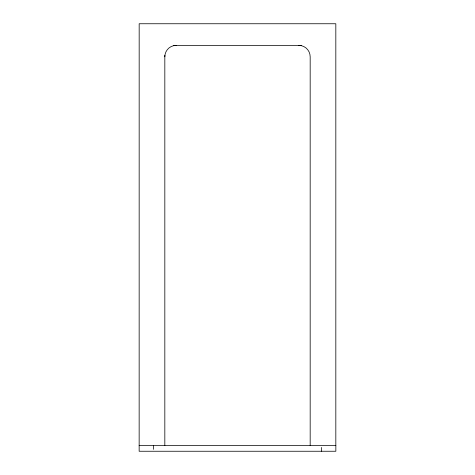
<?xml version="1.0" encoding="UTF-8"?>
<svg xmlns="http://www.w3.org/2000/svg" width="475" height="475" viewBox="0 0 475 475"><rect width="100%" height="100%" fill="white"/><g stroke="black" fill="none" stroke-linecap="round" stroke-linejoin="round"><path stroke-width="0.71" d="M173.375 45.368L301.625 45.368M139.151 445.55L335.849 445.55L335.849 451.25L139.151 451.25L139.175 23.75L335.825 23.75L335.825 445.55M321.599 447.45L321.599 451.25M310.175 445.55L310.175 56.768A11.4 11.4 0 0 0 298.775 45.368M164.825 55.302L164.825 445.55M153.401 445.55L153.401 449.35M164.825 56.768A11.4 11.4 0 0 1 176.225 45.368"/></g></svg>
